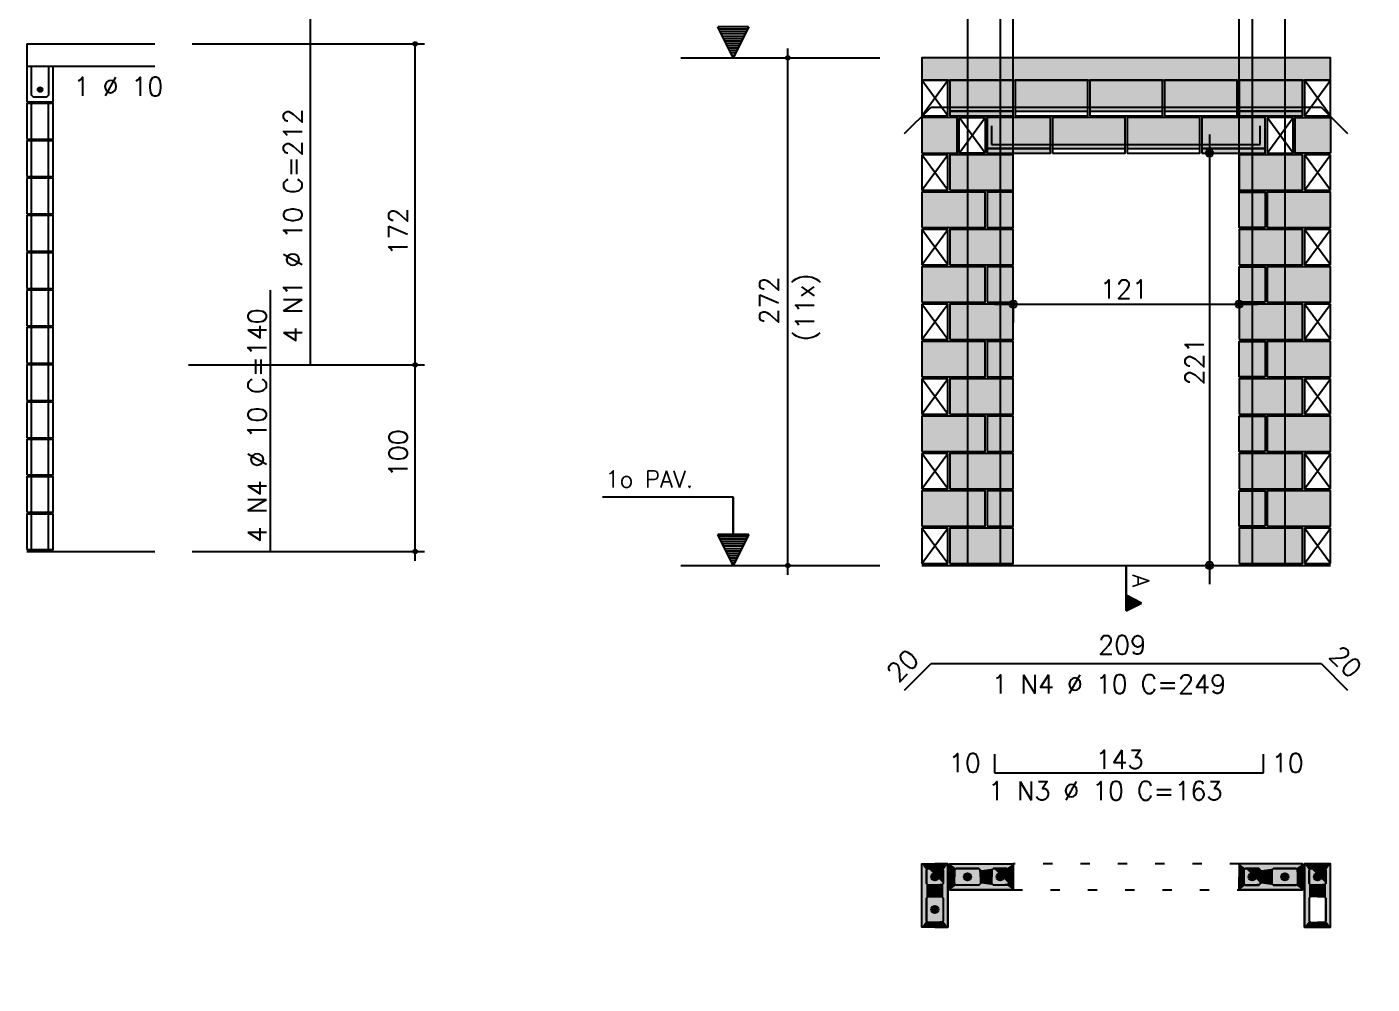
# Model space of a CAD drawing. Extents: x -1.9 to 86, y -1.5 to 61.
# Drawn here: x 37.57 to 51.98, y 14.34 to 24.6 of the extents above; entities that cross this region are included whole.
import ezdxf

# ---------------------------------------------------------------- set-up
doc = ezdxf.new("R2010")
doc.units = 0
doc.header["$MEASUREMENT"] = 0
doc.linetypes.add('ESTILO_TQS_0002', pattern=[0.4, 0.1, -0.3])
for name, color, linetype in [('PENA_01', 1, 'CONTINUOUS'), ('PENA_02', 2, 'CONTINUOUS'), ('PENA_03', 3, 'CONTINUOUS'), ('PENA_05', 5, 'CONTINUOUS'), ('PENA_09', 254, 'CONTINUOUS'), ('PENA_11', 252, 'CONTINUOUS'), ('PENA_21', 100, 'CONTINUOUS'), ('PENA_23', 50, 'CONTINUOUS'), ('PENA_28', 135, 'CONTINUOUS')]:
    doc.layers.add(name, color=color, linetype=linetype)
doc.styles.get("Standard").update_dxf_attribs({"font": 'ROMANS.SHX'})

msp = doc.modelspace()

# ---------------------------------------------------------------- linework, layer by layer
at = {"layer": 'PENA_01', "linetype": 'Continuous'}
for p, q in [((48.138, 22.645), (48.138, 25.663)), ((50.558, 22.645), (50.558, 25.663)), ((44.579, 24.265), (46.71, 24.265)), ((47.458, 23.695), (48.138, 23.695)), ((48.158, 23.695), (48.938, 23.695)), ((48.958, 23.695), (49.738, 23.695)), ((49.758, 23.695), (50.538, 23.695)), ((50.558, 23.695), (51.238, 23.695)), ((50.241, 23.445), (50.241, 18.625)), ((47.858, 23.295), (48.538, 23.295)), ((48.558, 23.295), (49.338, 23.295)), ((49.358, 23.295), (50.138, 23.295)), ((50.158, 23.295), (50.838, 23.295)), ((50.338, 23.245), (50.441, 23.245)), ((47.938, 21.625), (50.758, 21.625)), ((48.138, 21.635), (48.138, 21.425)), ((50.558, 21.635), (50.558, 21.425)), ((44.579, 18.825), (46.71, 18.825)), ((50.331, 18.825), (50.441, 18.825))]:
    msp.add_line(p, q, dxfattribs=at)
for points in [[(47.388, 15.557), (47.388, 15.417), (47.368, 15.397), (47.228, 15.397), (47.208, 15.417), (47.208, 15.557), (47.228, 15.577), (47.368, 15.577), (47.388, 15.557)], [(47.768, 15.397), (47.528, 15.397), (47.508, 15.417), (47.508, 15.557), (47.528, 15.577), (47.768, 15.577), (47.788, 15.557), (47.788, 15.417), (47.768, 15.397)], [(48.068, 15.397), (47.928, 15.397), (47.908, 15.417), (47.908, 15.557), (47.928, 15.577), (48.068, 15.577), (48.088, 15.557), (48.088, 15.417), (48.068, 15.397)], [(50.628, 15.397), (50.768, 15.397), (50.788, 15.417), (50.788, 15.557), (50.768, 15.577), (50.628, 15.577), (50.608, 15.557), (50.608, 15.417), (50.628, 15.397)], [(50.928, 15.397), (51.168, 15.397), (51.188, 15.417), (51.188, 15.557), (51.168, 15.577), (50.928, 15.577), (50.908, 15.557), (50.908, 15.417), (50.928, 15.397)], [(51.308, 15.557), (51.308, 15.417), (51.328, 15.397), (51.468, 15.397), (51.488, 15.417), (51.488, 15.557), (51.468, 15.577), (51.328, 15.577), (51.308, 15.557)], [(47.388, 15.257), (47.388, 15.017), (47.368, 14.997), (47.228, 14.997), (47.208, 15.017), (47.208, 15.257), (47.228, 15.277), (47.368, 15.277), (47.388, 15.257)], [(51.308, 15.257), (51.308, 15.017), (51.328, 14.997), (51.468, 14.997), (51.488, 15.017), (51.488, 15.257), (51.468, 15.277), (51.328, 15.277), (51.308, 15.257)]]:
    msp.add_lwpolyline(points, dxfattribs=at)
at = {"layer": 'PENA_02', "linetype": 'Continuous'}
for p, q in [((47.438, 24.025), (47.158, 24.025)), ((47.158, 24.025), (47.158, 23.645)), ((47.438, 23.645), (47.438, 24.025)), ((51.538, 24.025), (51.258, 24.025)), ((51.258, 24.025), (51.258, 23.645)), ((51.538, 23.645), (51.538, 24.025)), ((47.158, 23.645), (47.438, 23.645)), ((51.258, 23.645), (51.538, 23.645)), ((47.558, 23.245), (47.558, 23.625)), ((47.558, 23.625), (47.838, 23.625)), ((47.838, 23.625), (47.838, 23.245)), ((51.138, 23.625), (50.858, 23.625)), ((50.858, 23.625), (50.858, 23.245)), ((51.138, 23.245), (51.138, 23.625)), ((47.438, 23.225), (47.158, 23.225)), ((47.158, 23.225), (47.158, 22.845)), ((47.438, 22.845), (47.438, 23.225)), ((47.838, 23.245), (47.558, 23.245)), ((50.858, 23.245), (51.138, 23.245)), ((51.538, 23.225), (51.258, 23.225)), ((51.258, 23.225), (51.258, 22.845)), ((51.538, 22.845), (51.538, 23.225)), ((47.158, 22.845), (47.438, 22.845)), ((51.258, 22.845), (51.538, 22.845)), ((47.438, 22.425), (47.158, 22.425)), ((47.158, 22.425), (47.158, 22.045)), ((47.438, 22.045), (47.438, 22.425)), ((51.538, 22.425), (51.258, 22.425)), ((51.258, 22.425), (51.258, 22.045)), ((51.538, 22.045), (51.538, 22.425)), ((47.158, 22.045), (47.438, 22.045)), ((51.258, 22.045), (51.538, 22.045)), ((47.438, 21.625), (47.158, 21.625)), ((47.158, 21.625), (47.158, 21.245)), ((47.438, 21.245), (47.438, 21.625)), ((51.538, 21.625), (51.258, 21.625)), ((51.258, 21.625), (51.258, 21.245)), ((51.538, 21.245), (51.538, 21.625)), ((47.158, 21.245), (47.438, 21.245)), ((51.258, 21.245), (51.538, 21.245)), ((47.438, 20.825), (47.158, 20.825)), ((47.158, 20.825), (47.158, 20.445)), ((47.438, 20.445), (47.438, 20.825)), ((51.538, 20.825), (51.258, 20.825)), ((51.258, 20.825), (51.258, 20.445)), ((51.538, 20.445), (51.538, 20.825)), ((47.158, 20.445), (47.438, 20.445)), ((51.258, 20.445), (51.538, 20.445)), ((47.438, 20.025), (47.158, 20.025)), ((47.158, 20.025), (47.158, 19.645)), ((47.438, 19.645), (47.438, 20.025)), ((51.538, 20.025), (51.258, 20.025)), ((51.258, 20.025), (51.258, 19.645)), ((51.538, 19.645), (51.538, 20.025)), ((47.158, 19.645), (47.438, 19.645)), ((51.258, 19.645), (51.538, 19.645)), ((47.438, 19.225), (47.158, 19.225)), ((47.158, 19.225), (47.158, 18.845)), ((47.438, 18.845), (47.438, 19.225)), ((51.538, 19.225), (51.258, 19.225)), ((51.258, 19.225), (51.258, 18.845)), ((51.538, 18.845), (51.538, 19.225)), ((47.158, 18.845), (47.438, 18.845)), ((47.158, 18.825), (51.538, 18.825)), ((51.258, 18.845), (51.538, 18.845))]:
    msp.add_line(p, q, dxfattribs=at)
for points in [[(47.158, 24.025), (51.538, 24.025), (51.538, 24.265), (47.158, 24.265), (47.158, 24.025)], [(47.458, 23.645), (48.138, 23.645), (48.138, 24.025), (47.458, 24.025), (47.458, 23.645)], [(48.158, 23.645), (48.938, 23.645), (48.938, 24.025), (48.158, 24.025), (48.158, 23.645)], [(48.958, 23.645), (49.738, 23.645), (49.738, 24.025), (48.958, 24.025), (48.958, 23.645)], [(49.758, 23.645), (50.538, 23.645), (50.538, 24.025), (49.758, 24.025), (49.758, 23.645)], [(50.558, 23.645), (51.238, 23.645), (51.238, 24.025), (50.558, 24.025), (50.558, 23.645)], [(47.158, 23.245), (47.538, 23.245), (47.538, 23.625), (47.158, 23.625), (47.158, 23.245)], [(47.858, 23.245), (48.538, 23.245), (48.538, 23.625), (47.858, 23.625), (47.858, 23.245)], [(48.558, 23.245), (49.338, 23.245), (49.338, 23.625), (48.558, 23.625), (48.558, 23.245)], [(49.358, 23.245), (50.138, 23.245), (50.138, 23.625), (49.358, 23.625), (49.358, 23.245)], [(50.158, 23.245), (50.838, 23.245), (50.838, 23.625), (50.158, 23.625), (50.158, 23.245)], [(51.538, 23.245), (51.158, 23.245), (51.158, 23.625), (51.538, 23.625), (51.538, 23.245)], [(47.458, 22.845), (48.138, 22.845), (48.138, 23.225), (47.458, 23.225), (47.458, 22.845)], [(50.558, 22.845), (51.238, 22.845), (51.238, 23.225), (50.558, 23.225), (50.558, 22.845)], [(47.158, 22.445), (47.838, 22.445), (47.838, 22.825), (47.158, 22.825), (47.158, 22.445)], [(47.858, 22.445), (48.138, 22.445), (48.138, 22.825), (47.858, 22.825), (47.858, 22.445)], [(50.838, 22.445), (50.558, 22.445), (50.558, 22.825), (50.838, 22.825), (50.838, 22.445)], [(50.858, 22.445), (51.538, 22.445), (51.538, 22.825), (50.858, 22.825), (50.858, 22.445)], [(47.458, 22.045), (48.138, 22.045), (48.138, 22.425), (47.458, 22.425), (47.458, 22.045)], [(50.558, 22.045), (51.238, 22.045), (51.238, 22.425), (50.558, 22.425), (50.558, 22.045)], [(47.158, 21.645), (47.838, 21.645), (47.838, 22.025), (47.158, 22.025), (47.158, 21.645)], [(47.858, 21.645), (48.138, 21.645), (48.138, 22.025), (47.858, 22.025), (47.858, 21.645)], [(50.838, 21.645), (50.558, 21.645), (50.558, 22.025), (50.838, 22.025), (50.838, 21.645)], [(50.858, 21.645), (51.538, 21.645), (51.538, 22.025), (50.858, 22.025), (50.858, 21.645)], [(47.458, 21.245), (48.138, 21.245), (48.138, 21.625), (47.458, 21.625), (47.458, 21.245)], [(50.558, 21.245), (51.238, 21.245), (51.238, 21.625), (50.558, 21.625), (50.558, 21.245)], [(47.158, 20.845), (47.838, 20.845), (47.838, 21.225), (47.158, 21.225), (47.158, 20.845)], [(47.858, 20.845), (48.138, 20.845), (48.138, 21.225), (47.858, 21.225), (47.858, 20.845)], [(50.838, 20.845), (50.558, 20.845), (50.558, 21.225), (50.838, 21.225), (50.838, 20.845)], [(50.858, 20.845), (51.538, 20.845), (51.538, 21.225), (50.858, 21.225), (50.858, 20.845)], [(47.458, 20.445), (48.138, 20.445), (48.138, 20.825), (47.458, 20.825), (47.458, 20.445)], [(50.558, 20.445), (51.238, 20.445), (51.238, 20.825), (50.558, 20.825), (50.558, 20.445)], [(47.158, 20.045), (47.838, 20.045), (47.838, 20.425), (47.158, 20.425), (47.158, 20.045)], [(47.858, 20.045), (48.138, 20.045), (48.138, 20.425), (47.858, 20.425), (47.858, 20.045)], [(50.838, 20.045), (50.558, 20.045), (50.558, 20.425), (50.838, 20.425), (50.838, 20.045)], [(50.858, 20.045), (51.538, 20.045), (51.538, 20.425), (50.858, 20.425), (50.858, 20.045)], [(47.458, 19.645), (48.138, 19.645), (48.138, 20.025), (47.458, 20.025), (47.458, 19.645)], [(50.558, 19.645), (51.238, 19.645), (51.238, 20.025), (50.558, 20.025), (50.558, 19.645)], [(47.158, 19.245), (47.838, 19.245), (47.838, 19.625), (47.158, 19.625), (47.158, 19.245)], [(47.858, 19.245), (48.138, 19.245), (48.138, 19.625), (47.858, 19.625), (47.858, 19.245)], [(50.838, 19.245), (50.558, 19.245), (50.558, 19.625), (50.838, 19.625), (50.838, 19.245)], [(50.858, 19.245), (51.538, 19.245), (51.538, 19.625), (50.858, 19.625), (50.858, 19.245)], [(47.458, 18.845), (48.138, 18.845), (48.138, 19.225), (47.458, 19.225), (47.458, 18.845)], [(50.558, 18.845), (51.238, 18.845), (51.238, 19.225), (50.558, 19.225), (50.558, 18.845)], [(47.438, 15.627), (47.438, 14.947), (47.158, 14.947), (47.158, 15.627), (47.438, 15.627)], [(48.138, 15.347), (47.458, 15.347), (47.458, 15.627), (48.138, 15.627), (48.138, 15.347)], [(50.558, 15.347), (51.238, 15.347), (51.238, 15.627), (50.558, 15.627), (50.558, 15.347)], [(51.258, 15.627), (51.258, 14.947), (51.538, 14.947), (51.538, 15.627), (51.258, 15.627)]]:
    msp.add_lwpolyline(points, dxfattribs=at)
for centre, radius in [((41.733, 24.414), 0.02), ((41.733, 24.414), 0.01), ((45.725, 24.265), 0.02), ((45.725, 24.265), 0.01), ((50.241, 23.245), 0.04), ((50.241, 23.245), 0.02), ((48.138, 21.625), 0.04), ((48.138, 21.625), 0.02), ((50.558, 21.625), 0.04), ((50.558, 21.625), 0.02), ((41.733, 20.974), 0.02), ((41.733, 20.974), 0.01), ((41.733, 18.974), 0.02), ((41.733, 18.974), 0.01), ((45.725, 18.825), 0.02), ((45.725, 18.825), 0.01), ((50.241, 18.825), 0.04), ((50.241, 18.825), 0.02)]:
    msp.add_circle(centre, radius, dxfattribs=at)
at = {"layer": 'PENA_03', "linetype": 'Continuous'}
for p, q in [((45.139, 24.265), (44.973, 24.597)), ((45.139, 24.269), (44.975, 24.596)), ((45.303, 24.596), (44.975, 24.596)), ((45.292, 24.572), (44.986, 24.572)), ((45.279, 24.546), (44.998, 24.546)), ((45.267, 24.521), (45.011, 24.521)), ((45.305, 24.597), (45.139, 24.265)), ((45.303, 24.596), (45.139, 24.269)), ((37.573, 24.414), (37.573, 23.794)), ((37.573, 24.414), (38.944, 24.414)), ((39.344, 24.414), (41.833, 24.414)), ((41.733, 18.873), (41.733, 24.414)), ((45.254, 24.495), (45.024, 24.495)), ((45.241, 24.47), (45.037, 24.47)), ((45.228, 24.444), (45.05, 24.444)), ((45.215, 24.419), (45.062, 24.419)), ((45.203, 24.393), (45.075, 24.393)), ((45.19, 24.368), (45.088, 24.368)), ((45.725, 18.725), (45.725, 24.365)), ((45.177, 24.342), (45.101, 24.342)), ((45.164, 24.317), (45.113, 24.317)), ((45.152, 24.291), (45.126, 24.291)), ((37.573, 24.174), (38.944, 24.174)), ((47.158, 23.645), (47.438, 24.025)), ((47.438, 23.645), (47.158, 24.025)), ((51.258, 23.645), (51.538, 24.025)), ((51.538, 23.645), (51.258, 24.025)), ((37.623, 23.394), (37.623, 23.774)), ((37.803, 23.394), (37.803, 23.774)), ((47.838, 23.245), (47.558, 23.625)), ((47.558, 23.245), (47.838, 23.625)), ((50.858, 23.245), (51.138, 23.625)), ((51.138, 23.245), (50.858, 23.625)), ((37.623, 22.994), (37.623, 23.374)), ((37.803, 22.994), (37.803, 23.374)), ((47.158, 22.845), (47.438, 23.225)), ((47.438, 22.845), (47.158, 23.225)), ((50.138, 23.245), (50.138, 23.245)), ((51.258, 22.845), (51.538, 23.225)), ((51.538, 22.845), (51.258, 23.225)), ((37.623, 22.594), (37.623, 22.974)), ((37.803, 22.594), (37.803, 22.974)), ((37.623, 22.194), (37.623, 22.574)), ((37.803, 22.194), (37.803, 22.574)), ((47.158, 22.045), (47.438, 22.425)), ((47.438, 22.045), (47.158, 22.425)), ((48.138, 22.445), (48.138, 22.445)), ((50.558, 22.445), (50.558, 22.445)), ((51.258, 22.045), (51.538, 22.425)), ((51.538, 22.045), (51.258, 22.425)), ((37.623, 21.794), (37.623, 22.174)), ((37.803, 21.794), (37.803, 22.174)), ((37.623, 21.394), (37.623, 21.774)), ((37.803, 21.394), (37.803, 21.774)), ((48.138, 21.835), (48.138, 21.835)), ((50.558, 21.835), (50.558, 21.835)), ((47.158, 21.245), (47.438, 21.625)), ((47.438, 21.245), (47.158, 21.625)), ((51.258, 21.245), (51.538, 21.625)), ((51.538, 21.245), (51.258, 21.625)), ((37.623, 20.994), (37.623, 21.374)), ((37.803, 20.994), (37.803, 21.374)), ((37.623, 20.594), (37.623, 20.974)), ((37.803, 20.594), (37.803, 20.974)), ((39.302, 20.974), (41.833, 20.974)), ((47.158, 20.445), (47.438, 20.825)), ((47.438, 20.445), (47.158, 20.825)), ((51.258, 20.445), (51.538, 20.825)), ((51.538, 20.445), (51.258, 20.825)), ((37.623, 20.194), (37.623, 20.574)), ((37.803, 20.194), (37.803, 20.574)), ((37.623, 19.794), (37.623, 20.174)), ((37.803, 19.794), (37.803, 20.174)), ((47.158, 19.645), (47.438, 20.025)), ((47.438, 19.645), (47.158, 20.025)), ((51.258, 19.645), (51.538, 20.025)), ((51.538, 19.645), (51.258, 20.025)), ((37.623, 19.394), (37.623, 19.774)), ((37.803, 19.394), (37.803, 19.774)), ((45.138, 19.557), (43.738, 19.557)), ((45.138, 19.157), (45.138, 19.557)), ((45.14, 19.157), (45.14, 19.559)), ((37.623, 18.994), (37.623, 19.374)), ((37.803, 18.994), (37.803, 19.374)), ((47.158, 18.845), (47.438, 19.225)), ((47.438, 18.845), (47.158, 19.225)), ((51.258, 18.845), (51.538, 19.225)), ((51.538, 18.845), (51.258, 19.225)), ((45.139, 18.825), (44.973, 19.157)), ((44.973, 19.157), (45.138, 19.157)), ((45.139, 18.829), (44.975, 19.156)), ((45.303, 19.156), (44.975, 19.156)), ((45.292, 19.132), (44.986, 19.132)), ((45.279, 19.106), (44.998, 19.106)), ((45.267, 19.081), (45.011, 19.081)), ((45.254, 19.055), (45.024, 19.055)), ((45.241, 19.03), (45.037, 19.03)), ((45.305, 19.157), (45.139, 18.825)), ((45.303, 19.156), (45.139, 18.829)), ((45.14, 19.157), (45.305, 19.157)), ((37.573, 18.974), (38.944, 18.974)), ((39.344, 18.974), (41.833, 18.974)), ((45.228, 19.004), (45.05, 19.004)), ((45.215, 18.979), (45.062, 18.979)), ((45.203, 18.953), (45.075, 18.953)), ((45.19, 18.928), (45.088, 18.928)), ((45.177, 18.902), (45.101, 18.902)), ((45.164, 18.877), (45.113, 18.877)), ((45.152, 18.851), (45.126, 18.851)), ((49.348, 18.825), (49.348, 18.339)), ((49.348, 18.505), (49.348, 18.825)), ((50.131, 18.825), (50.131, 18.825)), ((49.513, 18.422), (49.348, 18.505)), ((49.348, 18.34), (49.348, 18.504)), ((49.512, 18.422), (49.348, 18.504)), ((49.36, 18.345), (49.36, 18.499)), ((49.373, 18.352), (49.373, 18.492)), ((49.386, 18.358), (49.386, 18.486)), ((49.399, 18.365), (49.399, 18.479)), ((49.411, 18.371), (49.411, 18.473)), ((49.424, 18.377), (49.424, 18.467)), ((49.437, 18.384), (49.437, 18.46)), ((49.45, 18.39), (49.45, 18.454)), ((49.462, 18.397), (49.462, 18.448)), ((49.348, 18.339), (49.513, 18.422)), ((49.348, 18.34), (49.512, 18.422)), ((49.475, 18.403), (49.475, 18.441)), ((49.488, 18.409), (49.488, 18.435)), ((49.501, 18.416), (49.501, 18.428))]:
    msp.add_line(p, q, dxfattribs=at)
for points in [[(37.573, 23.794), (37.853, 23.794), (37.853, 24.174)], [(37.803, 24.174), (37.803, 23.864), (37.783, 23.844), (37.643, 23.844), (37.623, 23.864), (37.623, 24.174)], [(37.573, 23.394), (37.853, 23.394), (37.853, 23.774), (37.573, 23.774), (37.573, 23.394)], [(37.573, 22.994), (37.853, 22.994), (37.853, 23.374), (37.573, 23.374), (37.573, 22.994)], [(37.573, 22.594), (37.853, 22.594), (37.853, 22.974), (37.573, 22.974), (37.573, 22.594)], [(37.573, 22.194), (37.853, 22.194), (37.853, 22.574), (37.573, 22.574), (37.573, 22.194)], [(37.573, 21.794), (37.853, 21.794), (37.853, 22.174), (37.573, 22.174), (37.573, 21.794)], [(37.573, 21.394), (37.853, 21.394), (37.853, 21.774), (37.573, 21.774), (37.573, 21.394)], [(37.573, 20.994), (37.853, 20.994), (37.853, 21.374), (37.573, 21.374), (37.573, 20.994)], [(37.573, 20.594), (37.853, 20.594), (37.853, 20.974), (37.573, 20.974), (37.573, 20.594)], [(37.573, 20.194), (37.853, 20.194), (37.853, 20.574), (37.573, 20.574), (37.573, 20.194)], [(37.573, 19.794), (37.853, 19.794), (37.853, 20.174), (37.573, 20.174), (37.573, 19.794)], [(37.573, 19.394), (37.853, 19.394), (37.853, 19.774), (37.573, 19.774), (37.573, 19.394)], [(37.573, 18.994), (37.853, 18.994), (37.853, 19.374), (37.573, 19.374), (37.573, 18.994)], [(47.388, 15.417), (47.368, 15.397), (47.228, 15.397), (47.208, 15.417), (47.208, 15.557), (47.228, 15.577), (47.368, 15.577), (47.388, 15.557), (47.388, 15.417)], [(47.788, 15.417), (47.768, 15.397), (47.528, 15.397), (47.508, 15.417), (47.508, 15.557), (47.528, 15.577), (47.768, 15.577), (47.788, 15.557), (47.788, 15.417)], [(48.088, 15.417), (48.068, 15.397), (47.928, 15.397), (47.908, 15.417), (47.908, 15.557), (47.928, 15.577), (48.068, 15.577), (48.088, 15.557), (48.088, 15.417)], [(50.788, 15.417), (50.768, 15.397), (50.628, 15.397), (50.608, 15.417), (50.608, 15.557), (50.628, 15.577), (50.768, 15.577), (50.788, 15.557), (50.788, 15.417)], [(51.188, 15.417), (51.168, 15.397), (50.928, 15.397), (50.908, 15.417), (50.908, 15.557), (50.928, 15.577), (51.168, 15.577), (51.188, 15.557), (51.188, 15.417)], [(51.488, 15.417), (51.468, 15.397), (51.328, 15.397), (51.308, 15.417), (51.308, 15.557), (51.328, 15.577), (51.468, 15.577), (51.488, 15.557), (51.488, 15.417)], [(47.228, 14.997), (47.208, 15.017), (47.208, 15.257), (47.228, 15.277), (47.368, 15.277), (47.388, 15.257), (47.388, 15.017), (47.368, 14.997), (47.228, 14.997)]]:
    msp.add_lwpolyline(points, dxfattribs=at)
at = {"layer": 'PENA_03', "linetype": 'ESTILO_TQS_0002'}
msp.add_lwpolyline([(48.138, 15.627), (48.138, 15.347), (50.558, 15.347), (50.558, 15.627), (48.138, 15.627)], dxfattribs=at)
at = {"layer": 'PENA_03', "linetype": 'Continuous'}
for centre, radius in [((37.713, 23.925), 0.025), ((47.298, 15.487), 0.04), ((47.648, 15.487), 0.04), ((47.998, 15.487), 0.04), ((50.698, 15.487), 0.04), ((51.048, 15.487), 0.04), ((51.398, 15.487), 0.04), ((47.298, 15.137), 0.04)]:
    msp.add_circle(centre, radius, dxfattribs=at)
for points in [[(37.738, 23.925), (37.7, 23.946), (37.689, 23.933)], [(37.738, 23.925), (37.689, 23.933), (37.689, 23.916)], [(37.738, 23.925), (37.689, 23.916), (37.7, 23.903)], [(37.738, 23.925), (37.717, 23.949), (37.7, 23.946)], [(37.738, 23.925), (37.7, 23.903), (37.717, 23.9)], [(37.738, 23.925), (37.732, 23.941), (37.717, 23.949)], [(37.738, 23.925), (37.717, 23.9), (37.732, 23.909)], [(37.738, 23.925), (37.732, 23.909), (37.738, 23.925)], [(47.338, 15.487), (47.278, 15.522), (47.26, 15.501)], [(47.338, 15.487), (47.26, 15.501), (47.26, 15.473)], [(47.338, 15.487), (47.26, 15.473), (47.278, 15.452)], [(47.338, 15.487), (47.304, 15.526), (47.278, 15.522)], [(47.338, 15.487), (47.278, 15.452), (47.304, 15.447)], [(47.338, 15.487), (47.328, 15.513), (47.304, 15.526)], [(47.338, 15.487), (47.304, 15.447), (47.328, 15.461)], [(47.338, 15.487), (47.328, 15.461), (47.338, 15.487)], [(47.688, 15.487), (47.628, 15.522), (47.61, 15.501)], [(47.688, 15.487), (47.61, 15.501), (47.61, 15.473)], [(47.688, 15.487), (47.61, 15.473), (47.628, 15.452)], [(47.688, 15.487), (47.654, 15.526), (47.628, 15.522)], [(47.688, 15.487), (47.628, 15.452), (47.654, 15.447)], [(47.688, 15.487), (47.678, 15.513), (47.654, 15.526)], [(47.688, 15.487), (47.654, 15.447), (47.678, 15.461)], [(47.688, 15.487), (47.678, 15.461), (47.688, 15.487)], [(48.038, 15.487), (47.978, 15.522), (47.96, 15.501)], [(48.038, 15.487), (47.96, 15.501), (47.96, 15.473)], [(48.038, 15.487), (47.96, 15.473), (47.978, 15.452)], [(48.038, 15.487), (48.004, 15.526), (47.978, 15.522)], [(48.038, 15.487), (47.978, 15.452), (48.004, 15.447)], [(48.038, 15.487), (48.028, 15.513), (48.004, 15.526)], [(48.038, 15.487), (48.004, 15.447), (48.028, 15.461)], [(48.038, 15.487), (48.028, 15.461), (48.038, 15.487)], [(50.738, 15.487), (50.678, 15.522), (50.66, 15.501)], [(50.738, 15.487), (50.66, 15.501), (50.66, 15.473)], [(50.738, 15.487), (50.66, 15.473), (50.678, 15.452)], [(50.738, 15.487), (50.704, 15.526), (50.678, 15.522)], [(50.738, 15.487), (50.678, 15.452), (50.704, 15.447)], [(50.738, 15.487), (50.728, 15.513), (50.704, 15.526)], [(50.738, 15.487), (50.704, 15.447), (50.728, 15.461)], [(50.738, 15.487), (50.728, 15.461), (50.738, 15.487)], [(51.088, 15.487), (51.028, 15.522), (51.01, 15.501)], [(51.088, 15.487), (51.01, 15.501), (51.01, 15.473)], [(51.088, 15.487), (51.01, 15.473), (51.028, 15.452)], [(51.088, 15.487), (51.054, 15.526), (51.028, 15.522)], [(51.088, 15.487), (51.028, 15.452), (51.054, 15.447)], [(51.088, 15.487), (51.078, 15.513), (51.054, 15.526)], [(51.088, 15.487), (51.054, 15.447), (51.078, 15.461)], [(51.088, 15.487), (51.078, 15.461), (51.088, 15.487)], [(51.438, 15.487), (51.378, 15.522), (51.36, 15.501)], [(51.438, 15.487), (51.36, 15.501), (51.36, 15.473)], [(51.438, 15.487), (51.36, 15.473), (51.378, 15.452)], [(51.438, 15.487), (51.404, 15.526), (51.378, 15.522)], [(51.438, 15.487), (51.378, 15.452), (51.404, 15.447)], [(51.438, 15.487), (51.428, 15.513), (51.404, 15.526)], [(51.438, 15.487), (51.404, 15.447), (51.428, 15.461)], [(51.438, 15.487), (51.428, 15.461), (51.438, 15.487)], [(47.338, 15.137), (47.278, 15.172), (47.26, 15.151)], [(47.338, 15.137), (47.26, 15.151), (47.26, 15.123)], [(47.338, 15.137), (47.26, 15.123), (47.278, 15.102)], [(47.338, 15.137), (47.304, 15.176), (47.278, 15.172)], [(47.338, 15.137), (47.278, 15.102), (47.304, 15.097)], [(47.338, 15.137), (47.328, 15.163), (47.304, 15.176)], [(47.338, 15.137), (47.304, 15.097), (47.328, 15.111)], [(47.338, 15.137), (47.328, 15.111), (47.338, 15.137)]]:
    msp.add_solid(points, dxfattribs=at)
at = {"layer": 'PENA_05', "linetype": 'Continuous'}
for p, q in [((40.609, 20.971), (40.609, 25.214)), ((46.975, 23.453), (47.258, 23.735)), ((47.258, 23.735), (51.438, 23.736)), ((51.438, 23.736), (51.72, 23.453)), ((47.904, 23.535), (47.904, 23.335)), ((50.784, 23.335), (50.784, 23.535)), ((47.904, 23.335), (50.784, 23.335)), ((40.183, 18.974), (40.183, 21.774)), ((46.975, 17.489), (47.258, 17.772)), ((47.258, 17.772), (51.438, 17.772)), ((51.438, 17.772), (51.72, 17.489)), ((47.938, 16.803), (47.938, 16.603)), ((50.818, 16.603), (50.818, 16.803)), ((47.938, 16.603), (50.818, 16.603))]:
    msp.add_line(p, q, dxfattribs=at)
for points in [[(47.648, 25.065), (47.648, 18.825)], [(47.998, 25.065), (47.998, 18.825)], [(50.698, 25.065), (50.698, 18.825)], [(51.048, 25.065), (51.048, 18.825)]]:
    msp.add_lwpolyline(points, dxfattribs=at)
at = {"layer": 'PENA_09', "linetype": 'Continuous'}
for points in [[(47.458, 23.695), (48.138, 23.695), (48.138, 24.025), (47.458, 24.025), (47.458, 23.695)], [(48.158, 23.695), (48.938, 23.695), (48.938, 24.025), (48.158, 24.025), (48.158, 23.695)], [(48.958, 23.695), (49.738, 23.695), (49.738, 24.025), (48.958, 24.025), (48.958, 23.695)], [(49.758, 23.695), (50.538, 23.695), (50.538, 24.025), (49.758, 24.025), (49.758, 23.695)], [(50.558, 23.695), (51.238, 23.695), (51.238, 24.025), (50.558, 24.025), (50.558, 23.695)], [(47.858, 23.295), (48.538, 23.295), (48.538, 23.625), (47.858, 23.625), (47.858, 23.295)], [(48.558, 23.295), (49.338, 23.295), (49.338, 23.625), (48.558, 23.625), (48.558, 23.295)], [(49.358, 23.295), (50.138, 23.295), (50.138, 23.625), (49.358, 23.625), (49.358, 23.295)], [(50.158, 23.295), (50.838, 23.295), (50.838, 23.625), (50.158, 23.625), (50.158, 23.295)]]:
    msp.add_lwpolyline(points, dxfattribs=at)
for points in [[(47.458, 23.695), (48.138, 23.695), (48.138, 24.025)], [(47.458, 23.695), (48.138, 24.025), (47.458, 24.025)], [(47.458, 23.695), (47.458, 24.025), (47.458, 23.695)], [(48.158, 23.695), (48.938, 23.695), (48.938, 24.025)], [(48.158, 23.695), (48.938, 24.025), (48.158, 24.025)], [(48.158, 23.695), (48.158, 24.025), (48.158, 23.695)], [(48.958, 23.695), (49.738, 23.695), (49.738, 24.025)], [(48.958, 23.695), (49.738, 24.025), (48.958, 24.025)], [(48.958, 23.695), (48.958, 24.025), (48.958, 23.695)], [(49.758, 23.695), (50.538, 23.695), (50.538, 24.025)], [(49.758, 23.695), (50.538, 24.025), (49.758, 24.025)], [(49.758, 23.695), (49.758, 24.025), (49.758, 23.695)], [(50.558, 23.695), (51.238, 23.695), (51.238, 24.025)], [(50.558, 23.695), (51.238, 24.025), (50.558, 24.025)], [(50.558, 23.695), (50.558, 24.025), (50.558, 23.695)], [(47.858, 23.295), (48.538, 23.295), (48.538, 23.625)], [(47.858, 23.295), (48.538, 23.625), (47.858, 23.625)], [(47.858, 23.295), (47.858, 23.625), (47.858, 23.295)], [(48.558, 23.295), (49.338, 23.295), (49.338, 23.625)], [(48.558, 23.295), (49.338, 23.625), (48.558, 23.625)], [(48.558, 23.295), (48.558, 23.625), (48.558, 23.295)], [(49.358, 23.295), (50.138, 23.295), (50.138, 23.625)], [(49.358, 23.295), (50.138, 23.625), (49.358, 23.625)], [(49.358, 23.295), (49.358, 23.625), (49.358, 23.295)], [(50.158, 23.295), (50.838, 23.295), (50.838, 23.625)], [(50.158, 23.295), (50.838, 23.625), (50.158, 23.625)], [(50.158, 23.295), (50.158, 23.625), (50.158, 23.295)]]:
    msp.add_solid(points, dxfattribs=at)
at = {"layer": 'PENA_11', "linetype": 'Continuous'}
for points in [[(47.158, 24.025), (51.538, 24.025), (51.538, 24.265)], [(47.158, 24.025), (51.538, 24.265), (47.158, 24.265)], [(47.158, 24.025), (47.158, 24.265), (47.158, 24.025)], [(47.388, 15.417), (47.208, 15.557), (47.228, 15.577)], [(47.388, 15.417), (47.228, 15.577), (47.368, 15.577)], [(47.388, 15.417), (47.368, 15.577), (47.388, 15.557)], [(47.788, 15.417), (47.508, 15.557), (47.528, 15.577)], [(47.788, 15.417), (47.528, 15.577), (47.768, 15.577)], [(47.788, 15.417), (47.768, 15.577), (47.788, 15.557)], [(48.088, 15.417), (47.908, 15.557), (47.928, 15.577)], [(48.088, 15.417), (47.928, 15.577), (48.068, 15.577)], [(48.088, 15.417), (48.068, 15.577), (48.088, 15.557)], [(50.788, 15.417), (50.608, 15.557), (50.628, 15.577)], [(50.788, 15.417), (50.628, 15.577), (50.768, 15.577)], [(50.788, 15.417), (50.768, 15.577), (50.788, 15.557)], [(51.188, 15.417), (50.908, 15.557), (50.928, 15.577)], [(51.188, 15.417), (50.928, 15.577), (51.168, 15.577)], [(51.188, 15.417), (51.168, 15.577), (51.188, 15.557)], [(51.488, 15.417), (51.308, 15.557), (51.328, 15.577)], [(51.488, 15.417), (51.328, 15.577), (51.468, 15.577)], [(51.488, 15.417), (51.468, 15.577), (51.488, 15.557)], [(47.388, 15.417), (47.208, 15.417), (47.208, 15.557)], [(47.388, 15.417), (47.388, 15.557), (47.388, 15.417)], [(47.788, 15.417), (47.508, 15.417), (47.508, 15.557)], [(47.788, 15.417), (47.788, 15.557), (47.788, 15.417)], [(48.088, 15.417), (47.908, 15.417), (47.908, 15.557)], [(48.088, 15.417), (48.088, 15.557), (48.088, 15.417)], [(50.788, 15.417), (50.608, 15.417), (50.608, 15.557)], [(50.788, 15.417), (50.788, 15.557), (50.788, 15.417)], [(51.188, 15.417), (50.908, 15.417), (50.908, 15.557)], [(51.188, 15.417), (51.188, 15.557), (51.188, 15.417)], [(51.488, 15.417), (51.308, 15.417), (51.308, 15.557)], [(51.488, 15.417), (51.488, 15.557), (51.488, 15.417)], [(47.388, 15.417), (47.228, 15.397), (47.208, 15.417)], [(47.228, 14.997), (47.208, 15.257), (47.228, 15.277)], [(47.388, 15.417), (47.368, 15.397), (47.228, 15.397)], [(47.228, 14.997), (47.228, 15.277), (47.368, 15.277)], [(47.228, 14.997), (47.368, 15.277), (47.388, 15.257)], [(47.788, 15.417), (47.528, 15.397), (47.508, 15.417)], [(47.788, 15.417), (47.768, 15.397), (47.528, 15.397)], [(48.088, 15.417), (47.928, 15.397), (47.908, 15.417)], [(48.088, 15.417), (48.068, 15.397), (47.928, 15.397)], [(50.788, 15.417), (50.628, 15.397), (50.608, 15.417)], [(50.788, 15.417), (50.768, 15.397), (50.628, 15.397)], [(51.188, 15.417), (50.928, 15.397), (50.908, 15.417)], [(51.188, 15.417), (51.168, 15.397), (50.928, 15.397)], [(51.488, 15.417), (51.328, 15.397), (51.308, 15.417)], [(51.488, 15.417), (51.468, 15.397), (51.328, 15.397)], [(47.228, 14.997), (47.208, 15.017), (47.208, 15.257)], [(47.228, 14.997), (47.388, 15.257), (47.388, 15.017)], [(47.228, 14.997), (47.388, 15.017), (47.368, 14.997)], [(47.228, 14.997), (47.368, 14.997), (47.228, 14.997)]]:
    msp.add_solid(points, dxfattribs=at)
at = {"layer": 'PENA_21', "linetype": 'Continuous'}
for points in [[(47.458, 23.645), (48.138, 23.645), (48.138, 23.695), (47.458, 23.695), (47.458, 23.645)], [(50.558, 23.645), (51.238, 23.645), (51.238, 23.695), (50.558, 23.695), (50.558, 23.645)], [(47.458, 22.845), (48.138, 22.845), (48.138, 23.225), (47.458, 23.225), (47.458, 22.845)], [(47.858, 23.245), (48.538, 23.245), (48.538, 23.295), (47.858, 23.295), (47.858, 23.245)], [(50.158, 23.245), (50.838, 23.245), (50.838, 23.295), (50.158, 23.295), (50.158, 23.245)], [(50.558, 22.845), (51.238, 22.845), (51.238, 23.225), (50.558, 23.225), (50.558, 22.845)], [(47.158, 22.445), (47.838, 22.445), (47.838, 22.825), (47.158, 22.825), (47.158, 22.445)], [(50.858, 22.445), (51.538, 22.445), (51.538, 22.825), (50.858, 22.825), (50.858, 22.445)], [(47.458, 22.045), (48.138, 22.045), (48.138, 22.425), (47.458, 22.425), (47.458, 22.045)], [(50.558, 22.045), (51.238, 22.045), (51.238, 22.425), (50.558, 22.425), (50.558, 22.045)], [(47.158, 21.645), (47.838, 21.645), (47.838, 22.025), (47.158, 22.025), (47.158, 21.645)], [(50.858, 21.645), (51.538, 21.645), (51.538, 22.025), (50.858, 22.025), (50.858, 21.645)], [(47.458, 21.245), (48.138, 21.245), (48.138, 21.625), (47.458, 21.625), (47.458, 21.245)], [(50.558, 21.245), (51.238, 21.245), (51.238, 21.625), (50.558, 21.625), (50.558, 21.245)], [(47.158, 20.845), (47.838, 20.845), (47.838, 21.225), (47.158, 21.225), (47.158, 20.845)], [(50.858, 20.845), (51.538, 20.845), (51.538, 21.225), (50.858, 21.225), (50.858, 20.845)], [(47.458, 20.445), (48.138, 20.445), (48.138, 20.825), (47.458, 20.825), (47.458, 20.445)], [(50.558, 20.445), (51.238, 20.445), (51.238, 20.825), (50.558, 20.825), (50.558, 20.445)], [(47.158, 20.045), (47.838, 20.045), (47.838, 20.425), (47.158, 20.425), (47.158, 20.045)], [(50.858, 20.045), (51.538, 20.045), (51.538, 20.425), (50.858, 20.425), (50.858, 20.045)], [(47.458, 19.645), (48.138, 19.645), (48.138, 20.025), (47.458, 20.025), (47.458, 19.645)], [(50.558, 19.645), (51.238, 19.645), (51.238, 20.025), (50.558, 20.025), (50.558, 19.645)], [(47.158, 19.245), (47.838, 19.245), (47.838, 19.625), (47.158, 19.625), (47.158, 19.245)], [(50.858, 19.245), (51.538, 19.245), (51.538, 19.625), (50.858, 19.625), (50.858, 19.245)], [(47.458, 18.845), (48.138, 18.845), (48.138, 19.225), (47.458, 19.225), (47.458, 18.845)], [(50.558, 18.845), (51.238, 18.845), (51.238, 19.225), (50.558, 19.225), (50.558, 18.845)], [(47.298, 15.627), (47.298, 15.577), (47.228, 15.577), (47.208, 15.557), (47.208, 15.417), (47.228, 15.397), (47.298, 15.397), (47.298, 15.277), (47.228, 15.277), (47.208, 15.257), (47.208, 15.017), (47.228, 14.997), (47.298, 14.997), (47.298, 14.947), (47.158, 14.947), (47.158, 15.627), (47.298, 15.627)], [(47.298, 15.627), (47.298, 15.577), (47.368, 15.577), (47.388, 15.557), (47.388, 15.417), (47.368, 15.397), (47.298, 15.397), (47.298, 15.277), (47.368, 15.277), (47.388, 15.257), (47.388, 15.017), (47.368, 14.997), (47.298, 14.997), (47.298, 14.947), (47.438, 14.947), (47.438, 15.627), (47.298, 15.627)], [(48.138, 15.487), (48.088, 15.487), (48.088, 15.557), (48.068, 15.577), (47.928, 15.577), (47.908, 15.557), (47.908, 15.487), (47.788, 15.487), (47.788, 15.557), (47.768, 15.577), (47.528, 15.577), (47.508, 15.557), (47.508, 15.487), (47.458, 15.487), (47.458, 15.627), (48.138, 15.627), (48.138, 15.487)], [(50.558, 15.487), (50.608, 15.487), (50.608, 15.557), (50.628, 15.577), (50.768, 15.577), (50.788, 15.557), (50.788, 15.487), (50.908, 15.487), (50.908, 15.557), (50.928, 15.577), (51.168, 15.577), (51.188, 15.557), (51.188, 15.487), (51.238, 15.487), (51.238, 15.627), (50.558, 15.627), (50.558, 15.487)], [(51.398, 15.627), (51.398, 15.577), (51.328, 15.577), (51.308, 15.557), (51.308, 15.417), (51.328, 15.397), (51.398, 15.397), (51.398, 15.277), (51.328, 15.277), (51.308, 15.257), (51.308, 15.017), (51.328, 14.997), (51.398, 14.997), (51.398, 14.947), (51.258, 14.947), (51.258, 15.627), (51.398, 15.627)], [(51.398, 15.627), (51.398, 15.577), (51.468, 15.577), (51.488, 15.557), (51.488, 15.417), (51.468, 15.397), (51.398, 15.397), (51.398, 15.277), (51.468, 15.277), (51.488, 15.257), (51.488, 15.017), (51.468, 14.997), (51.398, 14.997), (51.398, 14.947), (51.538, 14.947), (51.538, 15.627), (51.398, 15.627)], [(48.138, 15.487), (48.088, 15.487), (48.088, 15.417), (48.068, 15.397), (47.928, 15.397), (47.908, 15.417), (47.908, 15.487), (47.788, 15.487), (47.788, 15.417), (47.768, 15.397), (47.528, 15.397), (47.508, 15.417), (47.508, 15.487), (47.458, 15.487), (47.458, 15.347), (48.138, 15.347), (48.138, 15.487)], [(50.558, 15.487), (50.608, 15.487), (50.608, 15.417), (50.628, 15.397), (50.768, 15.397), (50.788, 15.417), (50.788, 15.487), (50.908, 15.487), (50.908, 15.417), (50.928, 15.397), (51.168, 15.397), (51.188, 15.417), (51.188, 15.487), (51.238, 15.487), (51.238, 15.347), (50.558, 15.347), (50.558, 15.487)]]:
    msp.add_lwpolyline(points, dxfattribs=at)
for points in [[(47.458, 23.645), (48.138, 23.645), (48.138, 23.695)], [(47.458, 23.645), (48.138, 23.695), (47.458, 23.695)], [(47.458, 23.645), (47.458, 23.695), (47.458, 23.645)], [(50.558, 23.645), (51.238, 23.645), (51.238, 23.695)], [(50.558, 23.645), (51.238, 23.695), (50.558, 23.695)], [(50.558, 23.645), (50.558, 23.695), (50.558, 23.645)], [(47.458, 22.845), (48.138, 22.845), (48.138, 23.225)], [(47.458, 22.845), (48.138, 23.225), (47.458, 23.225)], [(47.458, 22.845), (47.458, 23.225), (47.458, 22.845)], [(47.858, 23.245), (48.538, 23.245), (48.538, 23.295)], [(47.858, 23.245), (48.538, 23.295), (47.858, 23.295)], [(47.858, 23.245), (47.858, 23.295), (47.858, 23.245)], [(50.158, 23.245), (50.838, 23.245), (50.838, 23.295)], [(50.158, 23.245), (50.838, 23.295), (50.158, 23.295)], [(50.158, 23.245), (50.158, 23.295), (50.158, 23.245)], [(50.558, 22.845), (51.238, 22.845), (51.238, 23.225)], [(50.558, 22.845), (51.238, 23.225), (50.558, 23.225)], [(50.558, 22.845), (50.558, 23.225), (50.558, 22.845)], [(47.158, 22.445), (47.838, 22.445), (47.838, 22.825)], [(47.158, 22.445), (47.838, 22.825), (47.158, 22.825)], [(47.158, 22.445), (47.158, 22.825), (47.158, 22.445)], [(50.858, 22.445), (51.538, 22.445), (51.538, 22.825)], [(50.858, 22.445), (51.538, 22.825), (50.858, 22.825)], [(50.858, 22.445), (50.858, 22.825), (50.858, 22.445)], [(47.458, 22.045), (48.138, 22.045), (48.138, 22.425)], [(47.458, 22.045), (48.138, 22.425), (47.458, 22.425)], [(47.458, 22.045), (47.458, 22.425), (47.458, 22.045)], [(50.558, 22.045), (51.238, 22.045), (51.238, 22.425)], [(50.558, 22.045), (51.238, 22.425), (50.558, 22.425)], [(50.558, 22.045), (50.558, 22.425), (50.558, 22.045)], [(47.158, 21.645), (47.838, 21.645), (47.838, 22.025)], [(47.158, 21.645), (47.838, 22.025), (47.158, 22.025)], [(47.158, 21.645), (47.158, 22.025), (47.158, 21.645)], [(50.858, 21.645), (51.538, 21.645), (51.538, 22.025)], [(50.858, 21.645), (51.538, 22.025), (50.858, 22.025)], [(50.858, 21.645), (50.858, 22.025), (50.858, 21.645)], [(47.458, 21.245), (48.138, 21.245), (48.138, 21.625)], [(47.458, 21.245), (48.138, 21.625), (47.458, 21.625)], [(47.458, 21.245), (47.458, 21.625), (47.458, 21.245)], [(50.558, 21.245), (51.238, 21.245), (51.238, 21.625)], [(50.558, 21.245), (51.238, 21.625), (50.558, 21.625)], [(50.558, 21.245), (50.558, 21.625), (50.558, 21.245)], [(47.158, 20.845), (47.838, 20.845), (47.838, 21.225)], [(47.158, 20.845), (47.838, 21.225), (47.158, 21.225)], [(47.158, 20.845), (47.158, 21.225), (47.158, 20.845)], [(50.858, 20.845), (51.538, 20.845), (51.538, 21.225)], [(50.858, 20.845), (51.538, 21.225), (50.858, 21.225)], [(50.858, 20.845), (50.858, 21.225), (50.858, 20.845)], [(47.458, 20.445), (48.138, 20.445), (48.138, 20.825)], [(47.458, 20.445), (48.138, 20.825), (47.458, 20.825)], [(47.458, 20.445), (47.458, 20.825), (47.458, 20.445)], [(50.558, 20.445), (51.238, 20.445), (51.238, 20.825)], [(50.558, 20.445), (51.238, 20.825), (50.558, 20.825)], [(50.558, 20.445), (50.558, 20.825), (50.558, 20.445)], [(47.158, 20.045), (47.838, 20.045), (47.838, 20.425)], [(47.158, 20.045), (47.838, 20.425), (47.158, 20.425)], [(47.158, 20.045), (47.158, 20.425), (47.158, 20.045)], [(50.858, 20.045), (51.538, 20.045), (51.538, 20.425)], [(50.858, 20.045), (51.538, 20.425), (50.858, 20.425)], [(50.858, 20.045), (50.858, 20.425), (50.858, 20.045)], [(47.458, 19.645), (48.138, 19.645), (48.138, 20.025)], [(47.458, 19.645), (48.138, 20.025), (47.458, 20.025)], [(47.458, 19.645), (47.458, 20.025), (47.458, 19.645)], [(50.558, 19.645), (51.238, 19.645), (51.238, 20.025)], [(50.558, 19.645), (51.238, 20.025), (50.558, 20.025)], [(50.558, 19.645), (50.558, 20.025), (50.558, 19.645)], [(47.158, 19.245), (47.838, 19.245), (47.838, 19.625)], [(47.158, 19.245), (47.838, 19.625), (47.158, 19.625)], [(47.158, 19.245), (47.158, 19.625), (47.158, 19.245)], [(50.858, 19.245), (51.538, 19.245), (51.538, 19.625)], [(50.858, 19.245), (51.538, 19.625), (50.858, 19.625)], [(50.858, 19.245), (50.858, 19.625), (50.858, 19.245)], [(47.458, 18.845), (48.138, 18.845), (48.138, 19.225)], [(47.458, 18.845), (48.138, 19.225), (47.458, 19.225)], [(47.458, 18.845), (47.458, 19.225), (47.458, 18.845)], [(50.558, 18.845), (51.238, 18.845), (51.238, 19.225)], [(50.558, 18.845), (51.238, 19.225), (50.558, 19.225)], [(50.558, 18.845), (50.558, 19.225), (50.558, 18.845)], [(47.228, 15.577), (47.208, 15.557), (47.158, 15.627)], [(47.228, 15.577), (47.158, 15.627), (47.298, 15.627)], [(47.158, 15.627), (47.208, 15.557), (47.158, 14.947)], [(47.228, 15.577), (47.298, 15.627), (47.298, 15.577)], [(47.438, 15.627), (47.298, 15.627), (47.368, 15.577)], [(47.368, 15.577), (47.298, 15.627), (47.298, 15.577)], [(47.388, 15.557), (47.438, 15.627), (47.368, 15.577)], [(47.438, 14.947), (47.438, 15.627), (47.388, 15.557)], [(48.138, 15.627), (47.528, 15.577), (47.458, 15.627)], [(47.528, 15.577), (47.508, 15.557), (47.458, 15.627)], [(47.458, 15.627), (47.508, 15.557), (47.458, 15.487)], [(47.768, 15.577), (47.528, 15.577), (48.138, 15.627)], [(47.788, 15.557), (47.768, 15.577), (48.138, 15.627)], [(48.138, 15.627), (47.928, 15.577), (47.788, 15.557)], [(47.788, 15.487), (47.788, 15.557), (47.928, 15.577)], [(47.788, 15.487), (47.928, 15.577), (47.908, 15.557)], [(48.138, 15.627), (48.068, 15.577), (47.928, 15.577)], [(48.138, 15.627), (48.088, 15.557), (48.068, 15.577)], [(48.138, 15.627), (48.138, 15.487), (48.088, 15.487)], [(48.138, 15.627), (48.088, 15.487), (48.088, 15.557)], [(51.238, 15.627), (50.558, 15.627), (50.628, 15.577)], [(50.558, 15.627), (50.558, 15.487), (50.608, 15.487)], [(50.558, 15.627), (50.608, 15.487), (50.608, 15.557)], [(50.558, 15.627), (50.608, 15.557), (50.628, 15.577)], [(51.238, 15.627), (50.628, 15.577), (50.768, 15.577)], [(51.238, 15.627), (50.768, 15.577), (50.788, 15.557)], [(51.238, 15.627), (50.788, 15.557), (50.928, 15.577)], [(50.788, 15.557), (50.908, 15.557), (50.928, 15.577)], [(51.238, 15.627), (50.928, 15.577), (51.168, 15.577)], [(51.238, 15.627), (51.168, 15.577), (51.188, 15.557)], [(51.238, 15.627), (51.188, 15.557), (51.238, 15.487)], [(51.328, 15.577), (51.308, 15.557), (51.258, 15.627)], [(51.328, 15.577), (51.258, 15.627), (51.398, 15.627)], [(51.258, 15.627), (51.308, 15.557), (51.258, 14.947)], [(51.328, 15.577), (51.398, 15.627), (51.398, 15.577)], [(51.538, 15.627), (51.398, 15.627), (51.468, 15.577)], [(51.468, 15.577), (51.398, 15.627), (51.398, 15.577)], [(51.488, 15.557), (51.538, 15.627), (51.468, 15.577)], [(51.538, 14.947), (51.538, 15.627), (51.488, 15.557)], [(47.158, 14.947), (47.208, 15.557), (47.208, 15.017)], [(47.208, 15.017), (47.208, 15.557), (47.208, 15.417)], [(47.388, 15.417), (47.438, 14.947), (47.388, 15.557)], [(47.508, 15.557), (47.508, 15.487), (47.458, 15.487)], [(47.458, 15.347), (47.508, 15.417), (47.458, 15.487)], [(47.508, 15.417), (47.508, 15.487), (47.458, 15.487)], [(47.788, 15.487), (47.908, 15.557), (47.908, 15.487)], [(47.788, 15.487), (47.788, 15.417), (47.928, 15.397)], [(47.788, 15.487), (47.928, 15.397), (47.908, 15.417)], [(47.788, 15.487), (47.908, 15.417), (47.908, 15.487)], [(48.138, 15.347), (48.138, 15.487), (48.088, 15.487)], [(48.138, 15.347), (48.088, 15.487), (48.088, 15.417)], [(50.558, 15.347), (50.558, 15.487), (50.608, 15.487)], [(50.558, 15.347), (50.608, 15.487), (50.608, 15.417)], [(50.788, 15.557), (50.788, 15.487), (50.908, 15.487)], [(50.788, 15.557), (50.908, 15.487), (50.908, 15.557)], [(50.788, 15.417), (50.788, 15.487), (50.908, 15.487)], [(50.788, 15.417), (50.908, 15.487), (50.908, 15.417)], [(51.238, 15.487), (51.188, 15.557), (51.188, 15.487)], [(51.238, 15.347), (51.188, 15.417), (51.238, 15.487)], [(51.238, 15.487), (51.188, 15.417), (51.188, 15.487)], [(51.258, 14.947), (51.308, 15.557), (51.308, 15.017)], [(51.308, 15.017), (51.308, 15.557), (51.308, 15.417)], [(51.488, 15.417), (51.538, 14.947), (51.488, 15.557)], [(47.208, 15.017), (47.208, 15.257), (47.208, 15.417)], [(47.228, 15.397), (47.208, 15.257), (47.208, 15.417)], [(47.228, 15.397), (47.228, 15.277), (47.208, 15.257)], [(47.298, 15.397), (47.228, 15.277), (47.228, 15.397)], [(47.298, 15.397), (47.298, 15.277), (47.228, 15.277)], [(47.298, 15.397), (47.368, 15.277), (47.368, 15.397)], [(47.298, 15.397), (47.298, 15.277), (47.368, 15.277)], [(47.368, 15.397), (47.388, 15.257), (47.388, 15.417)], [(47.368, 15.277), (47.388, 15.257), (47.368, 15.397)], [(47.388, 15.257), (47.438, 14.947), (47.388, 15.417)], [(47.528, 15.397), (47.508, 15.417), (47.458, 15.347)], [(48.138, 15.347), (47.528, 15.397), (47.458, 15.347)], [(47.768, 15.397), (47.528, 15.397), (48.138, 15.347)], [(47.788, 15.417), (47.768, 15.397), (48.138, 15.347)], [(48.138, 15.347), (47.928, 15.397), (47.788, 15.417)], [(48.138, 15.347), (48.068, 15.397), (47.928, 15.397)], [(48.138, 15.347), (48.088, 15.417), (48.068, 15.397)], [(50.558, 15.347), (50.608, 15.417), (50.628, 15.397)], [(51.238, 15.347), (50.558, 15.347), (50.628, 15.397)], [(51.238, 15.347), (50.628, 15.397), (50.768, 15.397)], [(51.238, 15.347), (50.768, 15.397), (50.788, 15.417)], [(51.238, 15.347), (50.788, 15.417), (50.928, 15.397)], [(50.788, 15.417), (50.908, 15.417), (50.928, 15.397)], [(51.238, 15.347), (50.928, 15.397), (51.168, 15.397)], [(51.238, 15.347), (51.168, 15.397), (51.188, 15.417)], [(51.308, 15.017), (51.308, 15.257), (51.308, 15.417)], [(51.328, 15.397), (51.308, 15.257), (51.308, 15.417)], [(51.328, 15.397), (51.328, 15.277), (51.308, 15.257)], [(51.398, 15.397), (51.328, 15.277), (51.328, 15.397)], [(51.398, 15.397), (51.398, 15.277), (51.328, 15.277)], [(51.398, 15.397), (51.468, 15.277), (51.468, 15.397)], [(51.398, 15.397), (51.398, 15.277), (51.468, 15.277)], [(51.468, 15.397), (51.488, 15.257), (51.488, 15.417)], [(51.468, 15.277), (51.488, 15.257), (51.468, 15.397)], [(51.488, 15.257), (51.538, 14.947), (51.488, 15.417)], [(47.388, 15.257), (47.388, 15.017), (47.438, 14.947)], [(51.488, 15.257), (51.488, 15.017), (51.538, 14.947)], [(47.228, 14.997), (47.158, 14.947), (47.208, 15.017)], [(47.298, 14.947), (47.158, 14.947), (47.228, 14.997)], [(47.298, 14.997), (47.298, 14.947), (47.228, 14.997)], [(47.368, 14.997), (47.298, 14.997), (47.438, 14.947)], [(47.298, 14.997), (47.298, 14.947), (47.438, 14.947)], [(47.388, 15.017), (47.368, 14.997), (47.438, 14.947)], [(51.328, 14.997), (51.258, 14.947), (51.308, 15.017)], [(51.398, 14.947), (51.258, 14.947), (51.328, 14.997)], [(51.398, 14.997), (51.398, 14.947), (51.328, 14.997)], [(51.468, 14.997), (51.398, 14.997), (51.538, 14.947)], [(51.398, 14.997), (51.398, 14.947), (51.538, 14.947)], [(51.488, 15.017), (51.468, 14.997), (51.538, 14.947)]]:
    msp.add_solid(points, dxfattribs=at)
at = {"layer": 'PENA_23', "linetype": 'Continuous'}
for points in [[(47.158, 23.245), (47.538, 23.245), (47.538, 23.625), (47.158, 23.625), (47.158, 23.245)], [(51.538, 23.245), (51.158, 23.245), (51.158, 23.625), (51.538, 23.625), (51.538, 23.245)]]:
    msp.add_lwpolyline(points, dxfattribs=at)
for points in [[(47.158, 23.245), (47.538, 23.245), (47.538, 23.625)], [(47.158, 23.245), (47.538, 23.625), (47.158, 23.625)], [(47.158, 23.245), (47.158, 23.625), (47.158, 23.245)], [(51.538, 23.245), (51.158, 23.245), (51.158, 23.625)], [(51.538, 23.245), (51.158, 23.625), (51.538, 23.625)], [(51.538, 23.245), (51.538, 23.625), (51.538, 23.245)]]:
    msp.add_solid(points, dxfattribs=at)
at = {"layer": 'PENA_28', "linetype": 'Continuous'}
for points in [[(47.858, 22.445), (48.138, 22.445), (48.138, 22.825), (47.858, 22.825), (47.858, 22.445)], [(50.838, 22.445), (50.558, 22.445), (50.558, 22.825), (50.838, 22.825), (50.838, 22.445)], [(47.858, 21.645), (48.138, 21.645), (48.138, 22.025), (47.858, 22.025), (47.858, 21.645)], [(50.838, 21.645), (50.558, 21.645), (50.558, 22.025), (50.838, 22.025), (50.838, 21.645)], [(47.858, 20.845), (48.138, 20.845), (48.138, 21.225), (47.858, 21.225), (47.858, 20.845)], [(50.838, 20.845), (50.558, 20.845), (50.558, 21.225), (50.838, 21.225), (50.838, 20.845)], [(47.858, 20.045), (48.138, 20.045), (48.138, 20.425), (47.858, 20.425), (47.858, 20.045)], [(50.838, 20.045), (50.558, 20.045), (50.558, 20.425), (50.838, 20.425), (50.838, 20.045)], [(47.858, 19.245), (48.138, 19.245), (48.138, 19.625), (47.858, 19.625), (47.858, 19.245)], [(50.838, 19.245), (50.558, 19.245), (50.558, 19.625), (50.838, 19.625), (50.838, 19.245)]]:
    msp.add_lwpolyline(points, dxfattribs=at)
for points in [[(47.858, 22.445), (48.138, 22.445), (48.138, 22.825)], [(47.858, 22.445), (48.138, 22.825), (47.858, 22.825)], [(47.858, 22.445), (47.858, 22.825), (47.858, 22.445)], [(50.838, 22.445), (50.558, 22.445), (50.558, 22.825)], [(50.838, 22.445), (50.558, 22.825), (50.838, 22.825)], [(50.838, 22.445), (50.838, 22.825), (50.838, 22.445)], [(47.858, 21.645), (48.138, 21.645), (48.138, 22.025)], [(47.858, 21.645), (48.138, 22.025), (47.858, 22.025)], [(47.858, 21.645), (47.858, 22.025), (47.858, 21.645)], [(50.838, 21.645), (50.558, 21.645), (50.558, 22.025)], [(50.838, 21.645), (50.558, 22.025), (50.838, 22.025)], [(50.838, 21.645), (50.838, 22.025), (50.838, 21.645)], [(47.858, 20.845), (48.138, 20.845), (48.138, 21.225)], [(47.858, 20.845), (48.138, 21.225), (47.858, 21.225)], [(47.858, 20.845), (47.858, 21.225), (47.858, 20.845)], [(50.838, 20.845), (50.558, 20.845), (50.558, 21.225)], [(50.838, 20.845), (50.558, 21.225), (50.838, 21.225)], [(50.838, 20.845), (50.838, 21.225), (50.838, 20.845)], [(47.858, 20.045), (48.138, 20.045), (48.138, 20.425)], [(47.858, 20.045), (48.138, 20.425), (47.858, 20.425)], [(47.858, 20.045), (47.858, 20.425), (47.858, 20.045)], [(50.838, 20.045), (50.558, 20.045), (50.558, 20.425)], [(50.838, 20.045), (50.558, 20.425), (50.838, 20.425)], [(50.838, 20.045), (50.838, 20.425), (50.838, 20.045)], [(47.858, 19.245), (48.138, 19.245), (48.138, 19.625)], [(47.858, 19.245), (48.138, 19.625), (47.858, 19.625)], [(47.858, 19.245), (47.858, 19.625), (47.858, 19.245)], [(50.838, 19.245), (50.558, 19.245), (50.558, 19.625)], [(50.838, 19.245), (50.558, 19.625), (50.838, 19.625)], [(50.838, 19.245), (50.838, 19.625), (50.838, 19.245)]]:
    msp.add_solid(points, dxfattribs=at)

# ---------------------------------------------------------------- texts
at = {"layer": 'PENA_03', "linetype": 'Continuous'}
for s, height, p in [('1 %%c 10', 0.2, (38.074, 23.857)), ('121', 0.2, (49.068, 21.685)), ('1o PAV.', 0.18, (43.768, 19.659)), ('1 N4 %%c 10 C=249', 0.2, (47.907, 17.453)), ('10', 0.2, (47.448, 16.608)), ('143', 0.2, (49.019, 16.646)), ('10', 0.2, (50.908, 16.608)), ('1 N3 %%c 10 C=163', 0.2, (47.868, 16.31))]:
    msp.add_text(s, height=height, dxfattribs=at).set_placement(p)
for s, height, rotation, p in [('4 N1 %%c 10 C=212', 0.2, 90, (40.521, 21.211)), ('172', 0.2, 90, (41.648, 22.145)), ('(11x)', 0.2, 90, (46.005, 21.227)), ('272', 0.2, 90, (45.623, 21.407)), ('4 N4 %%c 10 C=140', 0.2, 90, (40.139, 19.069)), ('221', 0.2, 90, (50.181, 20.755)), ('100', 0.2, 90, (41.649, 19.77)), ('A', 0.18, 270, (49.415, 18.729)), ('209', 0.2, 0.0021, (49.048, 17.872)), ('20', 0.2, 45, (46.904, 17.56)), ('20', 0.2, 315, (51.508, 17.843))]:
    msp.add_text(s, height=height, rotation=rotation, dxfattribs=at).set_placement(p)

doc.saveas('drawing.dxf')
